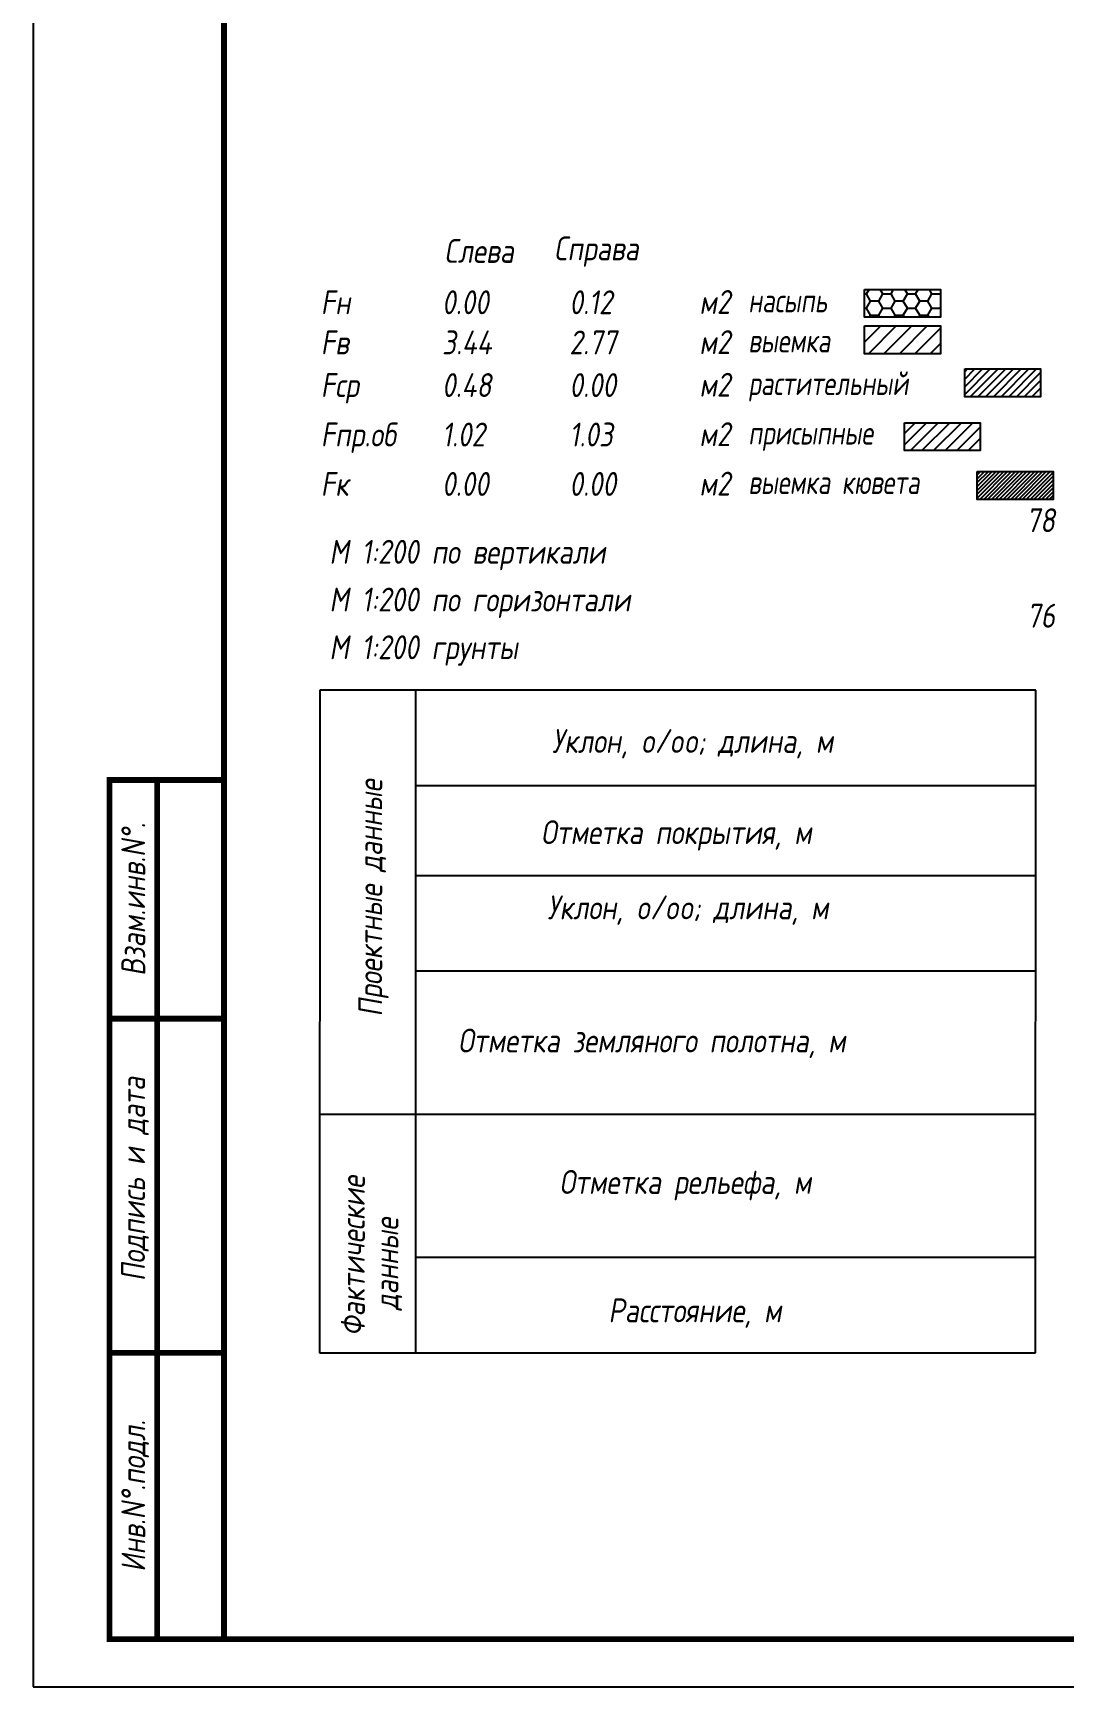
# Model space of a CAD drawing. Extents: x -717 to 1451, y -133302 to 233.
# Drawn here: x -30.1 to 77.9, y -20940.4 to -20767.2 of the extents above; entities that cross this region are included whole.
import ezdxf
from ezdxf.enums import TextEntityAlignment as Align

# ---------------------------------------------------------------- set-up
doc = ezdxf.new("R2010")
doc.units = 0
for name, color, linetype in [('Зарамочное оформление', 7, 'Continuous'), ('Линейка абсолютных высот', 7, 'Continuous'), ('Объем выемки', 7, 'Continuous'), ('Объем кюветов', 7, 'Continuous'), ('Объем насыпи', 7, 'Continuous'), ('Объем присыпных обочин', 7, 'Continuous'), ('Объем срезки растительного слоя', 7, 'Continuous'), ('Объём_2650', 7, 'Continuous'), ('Таблица', 7, 'Continuous')]:
    doc.layers.add(name, color=color, linetype=linetype)
for name, color, linetype, true_color in [('Объём_2563', 7, 'Continuous', 0xff8000), ('Объём_2570', 7, 'Continuous', 0x80ff00), ('Объём_2600', 7, 'Continuous', 0x808000), ('Объём_2620', 2, 'Continuous', 0xffff00)]:
    doc.layers.add(name, color=color, linetype=linetype, true_color=true_color)
doc.styles.add('М', font='romand.shx', dxfattribs={"width": 0.8, "oblique": 10, "height": 2.5})

# ---------------------------------------------------------------- blocks, each defined once
blk = doc.blocks.new('условные обозначения')
at = {"layer": 'Объём_2563'}
h = blk.add_hatch(dxfattribs=at)
h.set_pattern_fill('ANSI31', color=256, scale=0.3)
h.set_pattern_definition([(45, (-34.5, -100.5), (-0.673519, 0.673519), [])])
h.paths.add_polyline_path([(18.26, 7.53), (27.08, 7.53), (27.08, 4.62), (18.26, 4.62)])
at = {"layer": 'Объём_2570'}
h = blk.add_hatch(dxfattribs=at)
h.set_pattern_fill('ANSI31', color=3, scale=0.2)
h.set_pattern_definition([(45, (-32.9034, -100.5), (-0.4490128, 0.4490128), [])])
h.paths.add_polyline_path([(25.29, 13.16), (34.12, 13.16), (34.12, 10.25), (25.29, 10.25)])
at = {"layer": 'Объём_2600'}
h = blk.add_hatch(dxfattribs=at)
h.set_pattern_fill('ANSI31', color=6, scale=0.4)
h.set_pattern_definition([(45, (-34.5, -100.5), (-0.898026, 0.898026), [])])
h.paths.add_polyline_path([(13.63, 17.67), (22.46, 17.67), (22.46, 14.76), (13.63, 14.76)])
at = {"layer": 'Объём_2620'}
h = blk.add_hatch(dxfattribs=at)
h.set_pattern_fill('ANSI31', color=2, scale=0.1)
h.set_pattern_definition([(45, (-33.755, -100.5), (-0.2245064, 0.2245064), [])])
h.paths.add_polyline_path([(26.75, 2.41), (35.57, 2.41), (35.57, -0.5), (26.75, -0.5)])
at = {"layer": 'Объём_2650'}
h = blk.add_hatch(dxfattribs=at)
h.set_pattern_fill('HONEY', color=5, scale=0.3)
h.set_pattern_definition([(0, (-34.5, -100.5), (1.42875, 0.824889), [0.9525, -1.905]), (120, (-34.5, -100.5), (-1.42875, 0.824889), [0.9525, -1.905]), (60, (-34.5, -100.5), (3e-09, 1.6497784), [-1.905, 0.9525])])
h.paths.add_polyline_path([(13.63, 21.49), (22.46, 21.49), (22.46, 18.58), (13.63, 18.58)])
at = {"layer": 'Объём_2563'}
blk.add_lwpolyline([(18.26, 7.53), (27.08, 7.53), (27.08, 4.62), (18.26, 4.62)], close=True, dxfattribs=at)
at = {"layer": 'Объём_2620', "color": 2}
blk.add_lwpolyline([(26.75, 2.41), (35.57, 2.41), (35.57, -0.5), (26.75, -0.5)], close=True, dxfattribs=at)
at = {"layer": 'Объём_2650', "color": 5}
blk.add_lwpolyline([(13.63, 21.49), (22.46, 21.49), (22.46, 18.58), (13.63, 18.58)], close=True, dxfattribs=at)
at = {"layer": 'Объём_2650', "color": 6}
blk.add_lwpolyline([(13.63, 17.67), (22.46, 17.67), (22.46, 14.76), (13.63, 14.76)], close=True, dxfattribs=at)
at = {"layer": 'Объём_2650', "color": 3}
blk.add_lwpolyline([(25.29, 13.16), (34.12, 13.16), (34.12, 10.25), (25.29, 10.25)], close=True, dxfattribs=at)
at = {"layer": 'Объем насыпи', "color": 1, "style": 'М', "oblique": 10, "width": 0.8}
for s, p in [('насыпь', (0.09, 19.09)), ('выемка', (0.09, 14.89)), ('растительный', (0.09, 10.42)), ('присыпные', (0.09, 5.24)), ('выемка кювета', (0.09, 0.06))]:
    blk.add_text(s, height=2.5, dxfattribs=at).set_placement(p)

msp = doc.modelspace()

# ---------------------------------------------------------------- linework, layer by layer
at = {"layer": 'Таблица', "linetype": 'Continuous', "flags": 128}
for points in [[(0, -20836), (-0.054, -20905.421)], [(75, -20836), (0, -20836)], [(10, -20836), (10, -20905.421)], [(74.946, -20905.421), (75, -20836)], [(10, -20846), (75, -20846)], [(10, -20855.421), (75, -20855.421)], [(9.946, -20865.421), (74.946, -20865.421)], [(-0.054, -20880.421), (74.946, -20880.421)], [(9.946, -20895.421), (74.946, -20895.421)], [(-0.054, -20905.421), (74.946, -20905.421)]]:
    msp.add_lwpolyline(points, dxfattribs=at)

# ---------------------------------------------------------------- block references
at = {"layer": 'Объём_2570', "xscale": 0.9}
msp.add_blockref('условные обозначения', (44.779, -20815.525), dxfattribs=at)

# ---------------------------------------------------------------- texts
at = {"style": 'М', "oblique": 10, "width": 0.8}
msp.add_text('М 1:200 грунты', height=2.5, dxfattribs=at).set_placement((0.973, -20832.769))
at = {"layer": 'Линейка абсолютных высот', "style": 'М', "oblique": 10, "width": 0.8}
for s, p in [('78', (77, -20818.208)), ('76', (77, -20828.208))]:
    msp.add_text(s, height=2.5, dxfattribs=at).set_placement(p, align=Align.MIDDLE_RIGHT)
at = {"layer": 'Объем выемки', "style": 'М', "oblique": 10, "width": 0.8}
for s, p in [('Fв', (0.085, -20800.835)), ('3.44', (12.785, -20800.835)), ('2.77', (26.126, -20800.835)), ('м2', (39.731, -20800.802))]:
    msp.add_text(s, height=2.5, dxfattribs=at).set_placement(p)
at = {"layer": 'Объем кюветов', "style": 'М', "oblique": 10, "width": 0.8}
for s, p in [('м2', (39.731, -20815.627)), ('Fк', (0.085, -20815.66)), ('0.00', (12.785, -20815.66)), ('0.00', (26.126, -20815.66))]:
    msp.add_text(s, height=2.5, dxfattribs=at).set_placement(p)
at = {"layer": 'Объем насыпи', "style": 'М', "oblique": 10, "width": 0.8}
for s, p in [('Слева', (13.029, -20791.249)), ('Справа', (24.522, -20790.982)), ('Fн', (0.085, -20796.63)), ('0.00', (12.785, -20796.63)), ('0.12', (26.126, -20796.63)), ('м2', (39.731, -20796.597))]:
    msp.add_text(s, height=2.5, dxfattribs=at).set_placement(p)
at = {"layer": 'Объем присыпных обочин', "style": 'М', "oblique": 10, "width": 0.8}
for s, p in [('Fпр.об', (0.085, -20810.481)), ('1.02', (12.785, -20810.481)), ('1.03', (26.126, -20810.481)), ('м2', (39.731, -20810.448))]:
    msp.add_text(s, height=2.5, dxfattribs=at).set_placement(p)
at = {"layer": 'Объем срезки растительного слоя', "style": 'М', "oblique": 10, "width": 0.8}
for s, p in [('Fср', (0.085, -20805.303)), ('0.48', (12.785, -20805.303)), ('0.00', (26.126, -20805.303)), ('м2', (39.731, -20805.269))]:
    msp.add_text(s, height=2.5, dxfattribs=at).set_placement(p)
at = {"layer": 'Таблица', "style": 'М', "oblique": 10, "width": 0.8}
for s, p in [('М 1:200 по вертикали', (0.973, -20822.769)), ('М 1:200 по горизонтали', (0.973, -20827.769)), ('Уклон, o/oo; длина, м', (24.315, -20842.584)), ('Отметка покрытия, м', (23.148, -20852.139)), ('Уклон, o/oo; длина, м', (23.824, -20860.017)), ('Отметка земляного полотна, м', (14.462, -20873.965)), ('Отметка рельефа, м', (25.077, -20888.777)), ('Расстояние, м', (30.202, -20902.23))]:
    msp.add_text(s, height=2.5, dxfattribs=at).set_placement(p)
for s, p in [('Проектные данные ', (6.519, -20870.215)), ('Фактические ', (4.698, -20903.669)), ('данные', (8.204, -20900.964))]:
    msp.add_text(s, height=2.5, rotation=90, dxfattribs=at).set_placement(p)

# ---------------------------------------------------------------- wipeouts: each hides what was drawn before it
msp.add_wipeout([(-10.054, -20845.421), (-22.054, -20845.421), (-22.054, -20935.421), (-10.054, -20935.421)]).dxf.layer = 'Зарамочное оформление'

# ---------------------------------------------------------------- next in the draw order: linework, layer by layer
at = {"flags": 128}
msp.add_lwpolyline([(-30.054, -20940.421), (389.946, -20940.421), (389.946, -20643.421), (-30.054, -20643.421)], close=True, dxfattribs=at)
at = {"const_width": 0.6, "flags": 128}
msp.add_lwpolyline([(-10.054, -20935.421), (384.946, -20935.421), (384.946, -20648.421), (-10.054, -20648.421)], close=True, dxfattribs=at)
at = {"layer": 'Зарамочное оформление', "linetype": 'Continuous', "lineweight": -3, "const_width": 0.6, "flags": 128}
for points in [[(-10.054, -20935.421), (-22.054, -20935.421), (-22.054, -20845.421), (-10.054, -20845.421)], [(-17.054, -20935.421), (-17.054, -20845.421)], [(-22.054, -20870.421), (-10.054, -20870.421)], [(-22.054, -20905.421), (-10.054, -20905.421)]]:
    msp.add_lwpolyline(points, dxfattribs=at)

# ---------------------------------------------------------------- next in the draw order: texts
at = {"layer": 'Зарамочное оформление', "lineweight": 15, "style": 'М', "oblique": 10, "width": 0.8}
for s, p in [('Взам.инв.N%%d.', (-19.554, -20857.921)), ('Подпись и дата', (-19.572, -20887.227)), ('Инв.N%%d.подл.', (-19.554, -20920.421))]:
    msp.add_text(s, height=2.5, rotation=90, dxfattribs=at).set_placement(p, align=Align.MIDDLE_CENTER)

doc.saveas('drawing.dxf')
